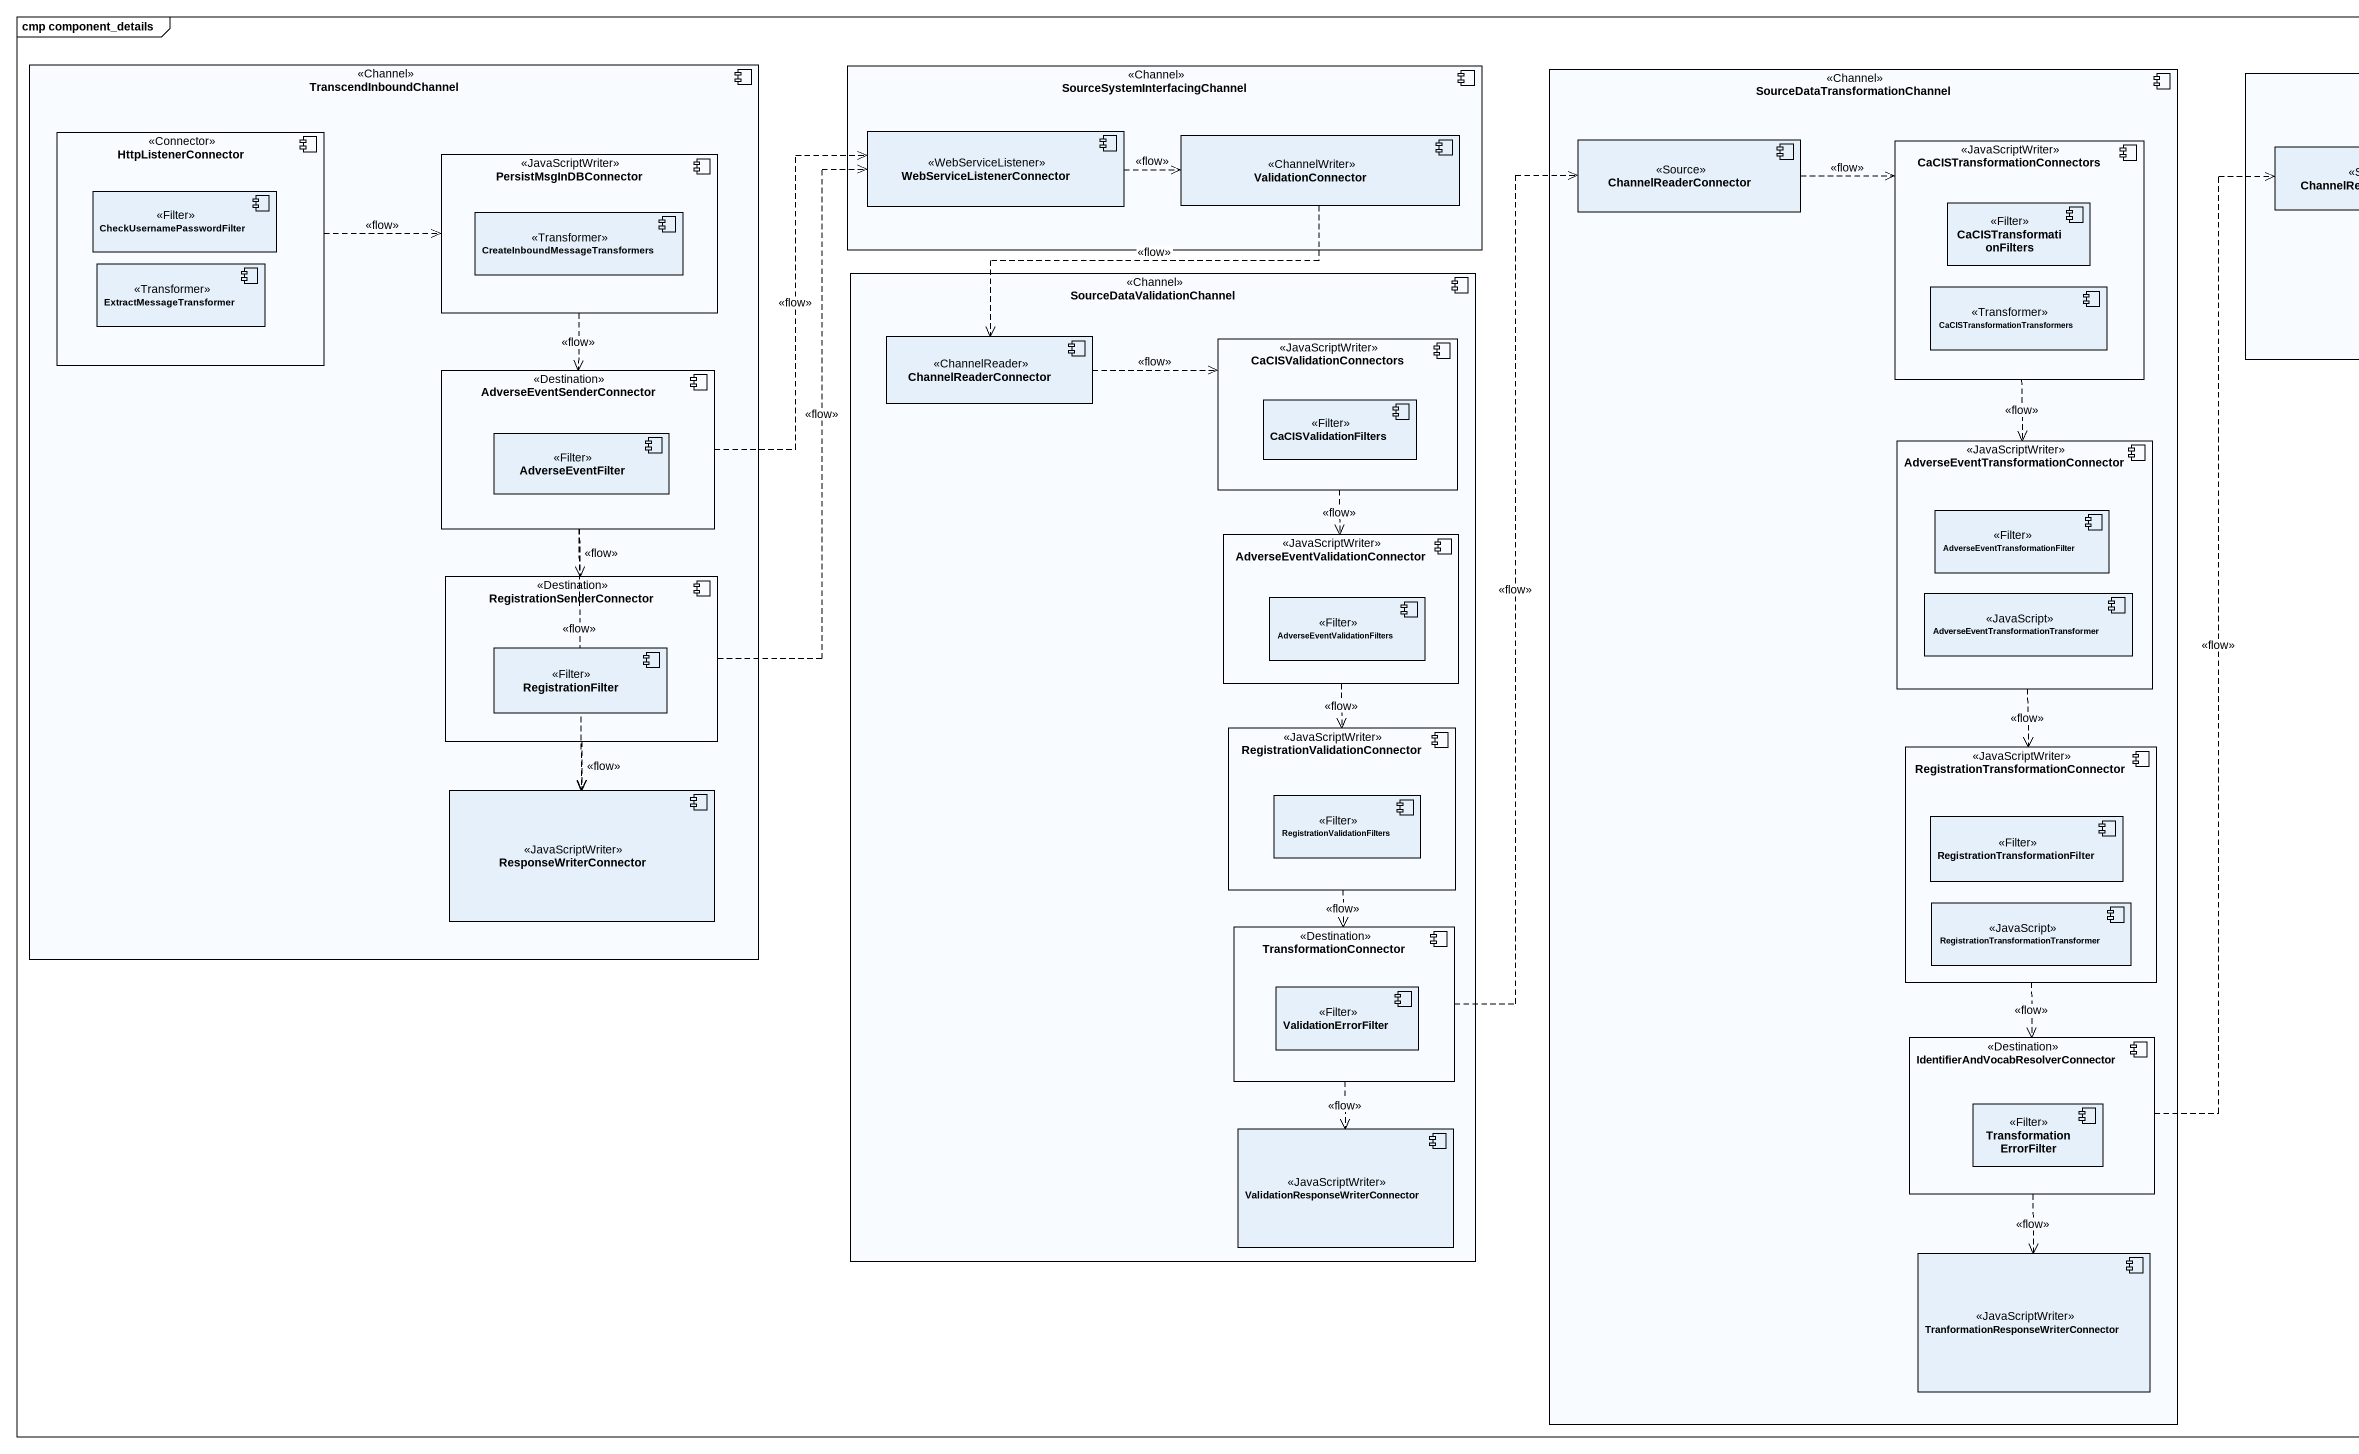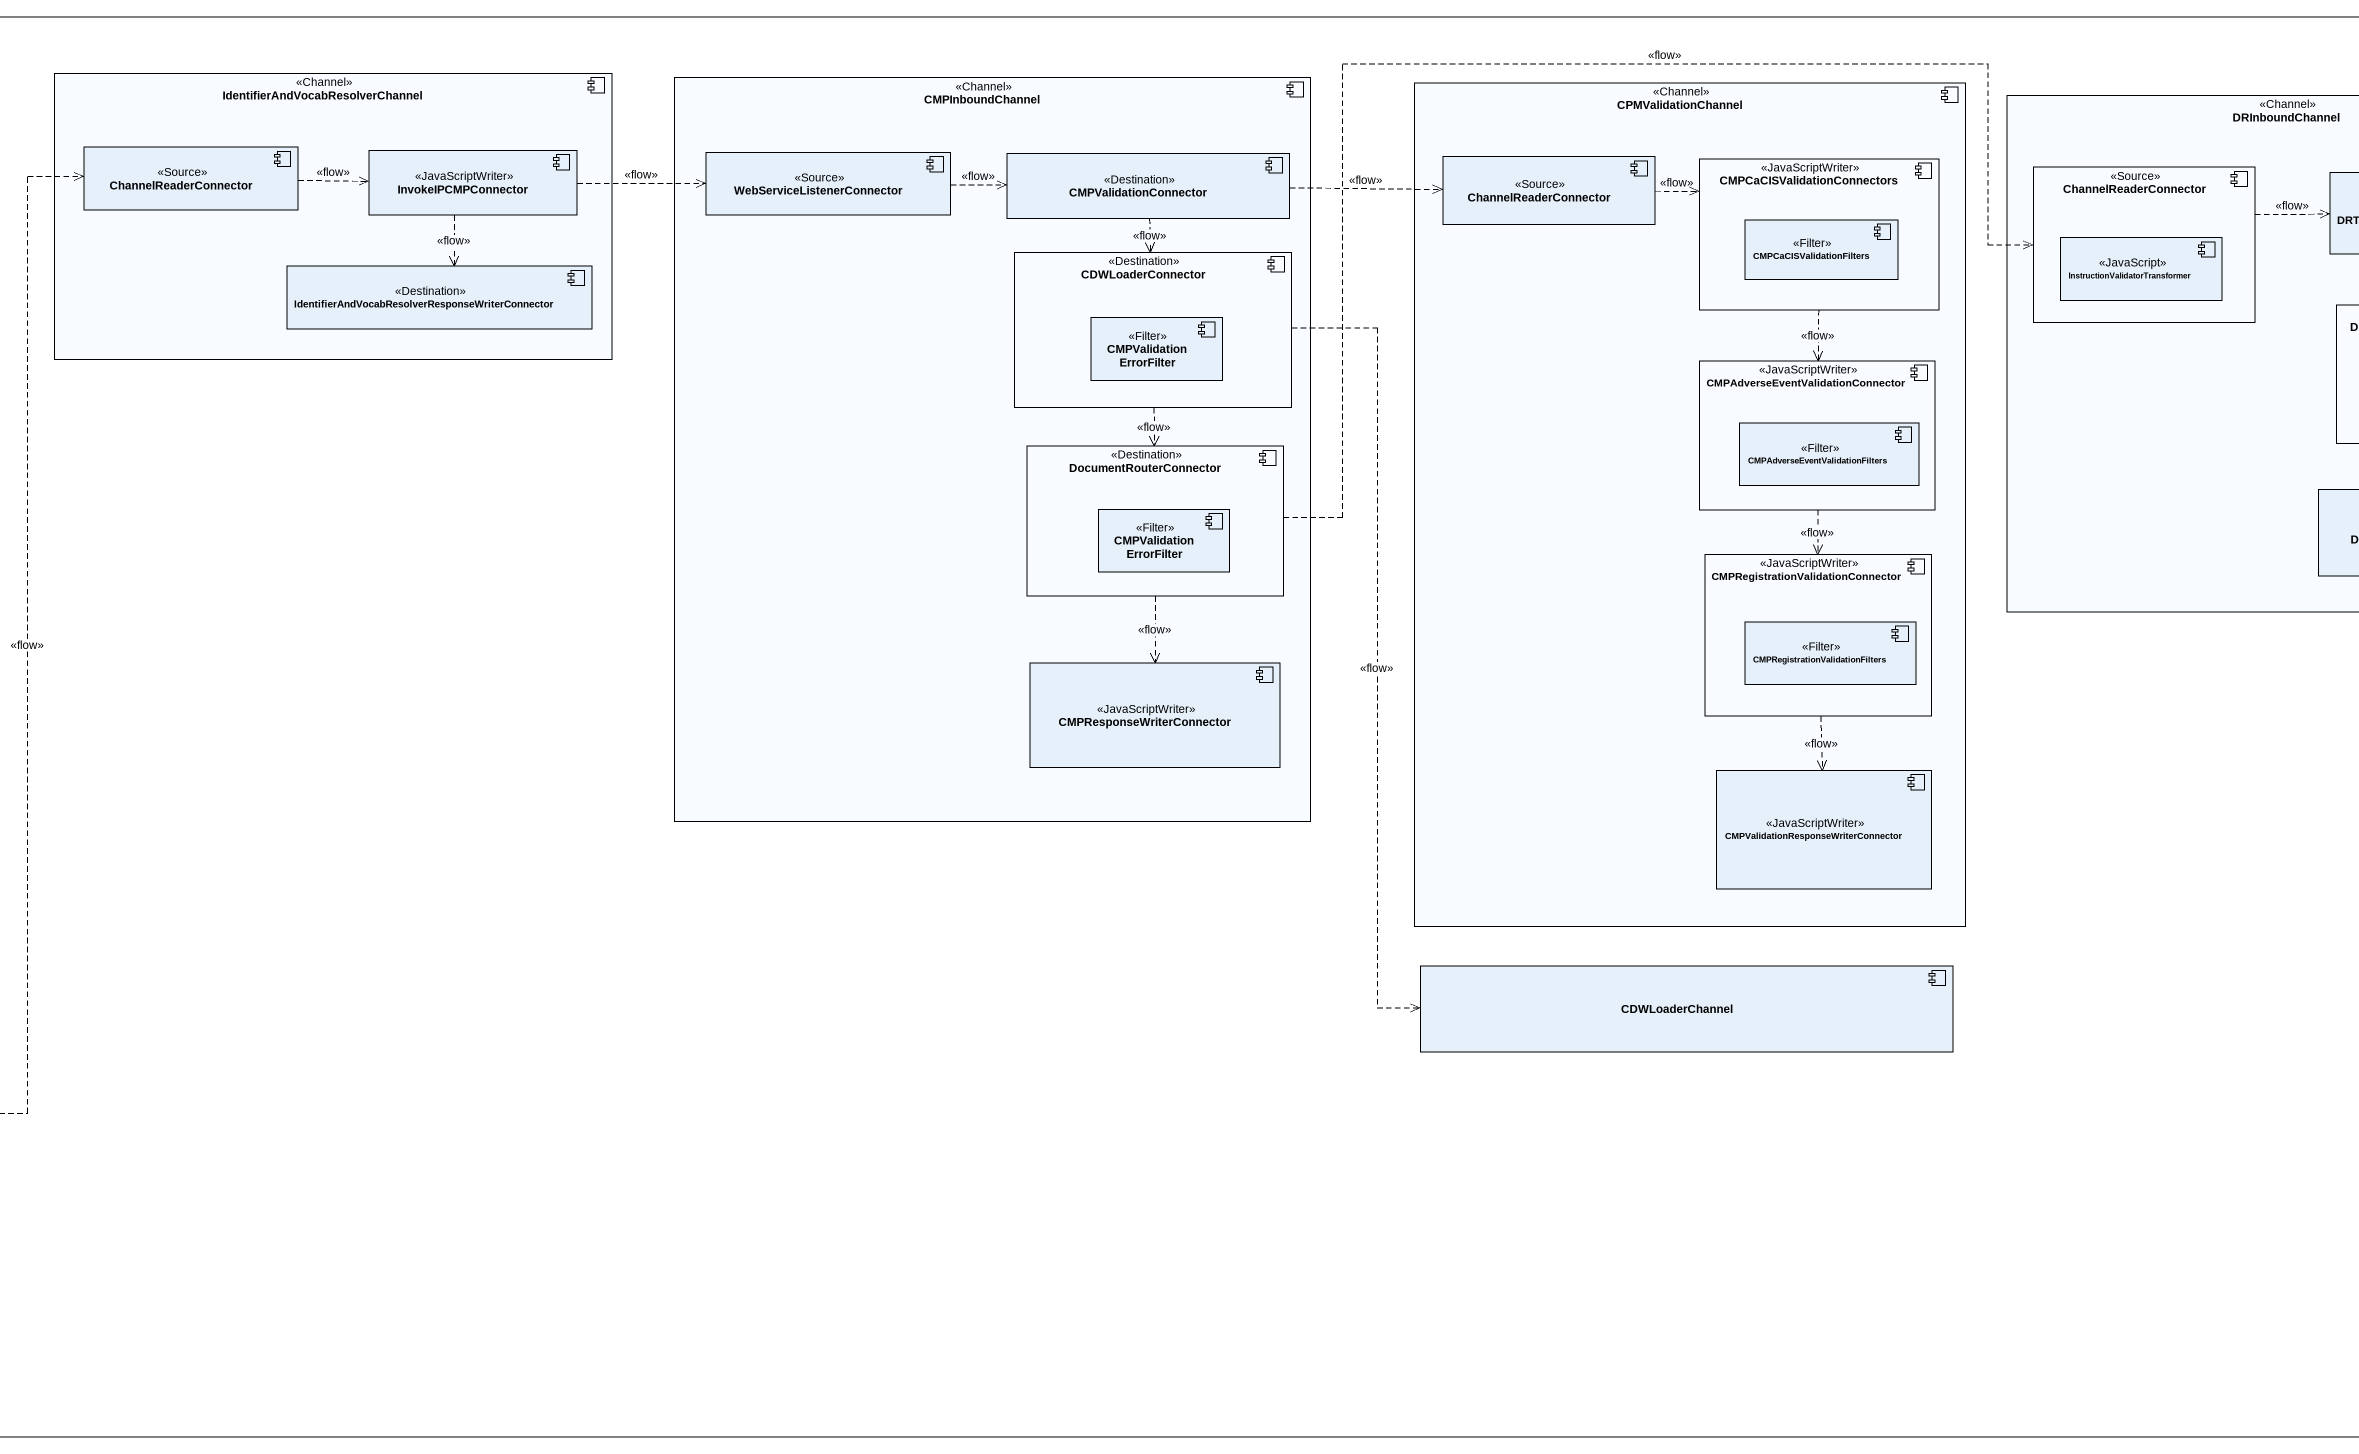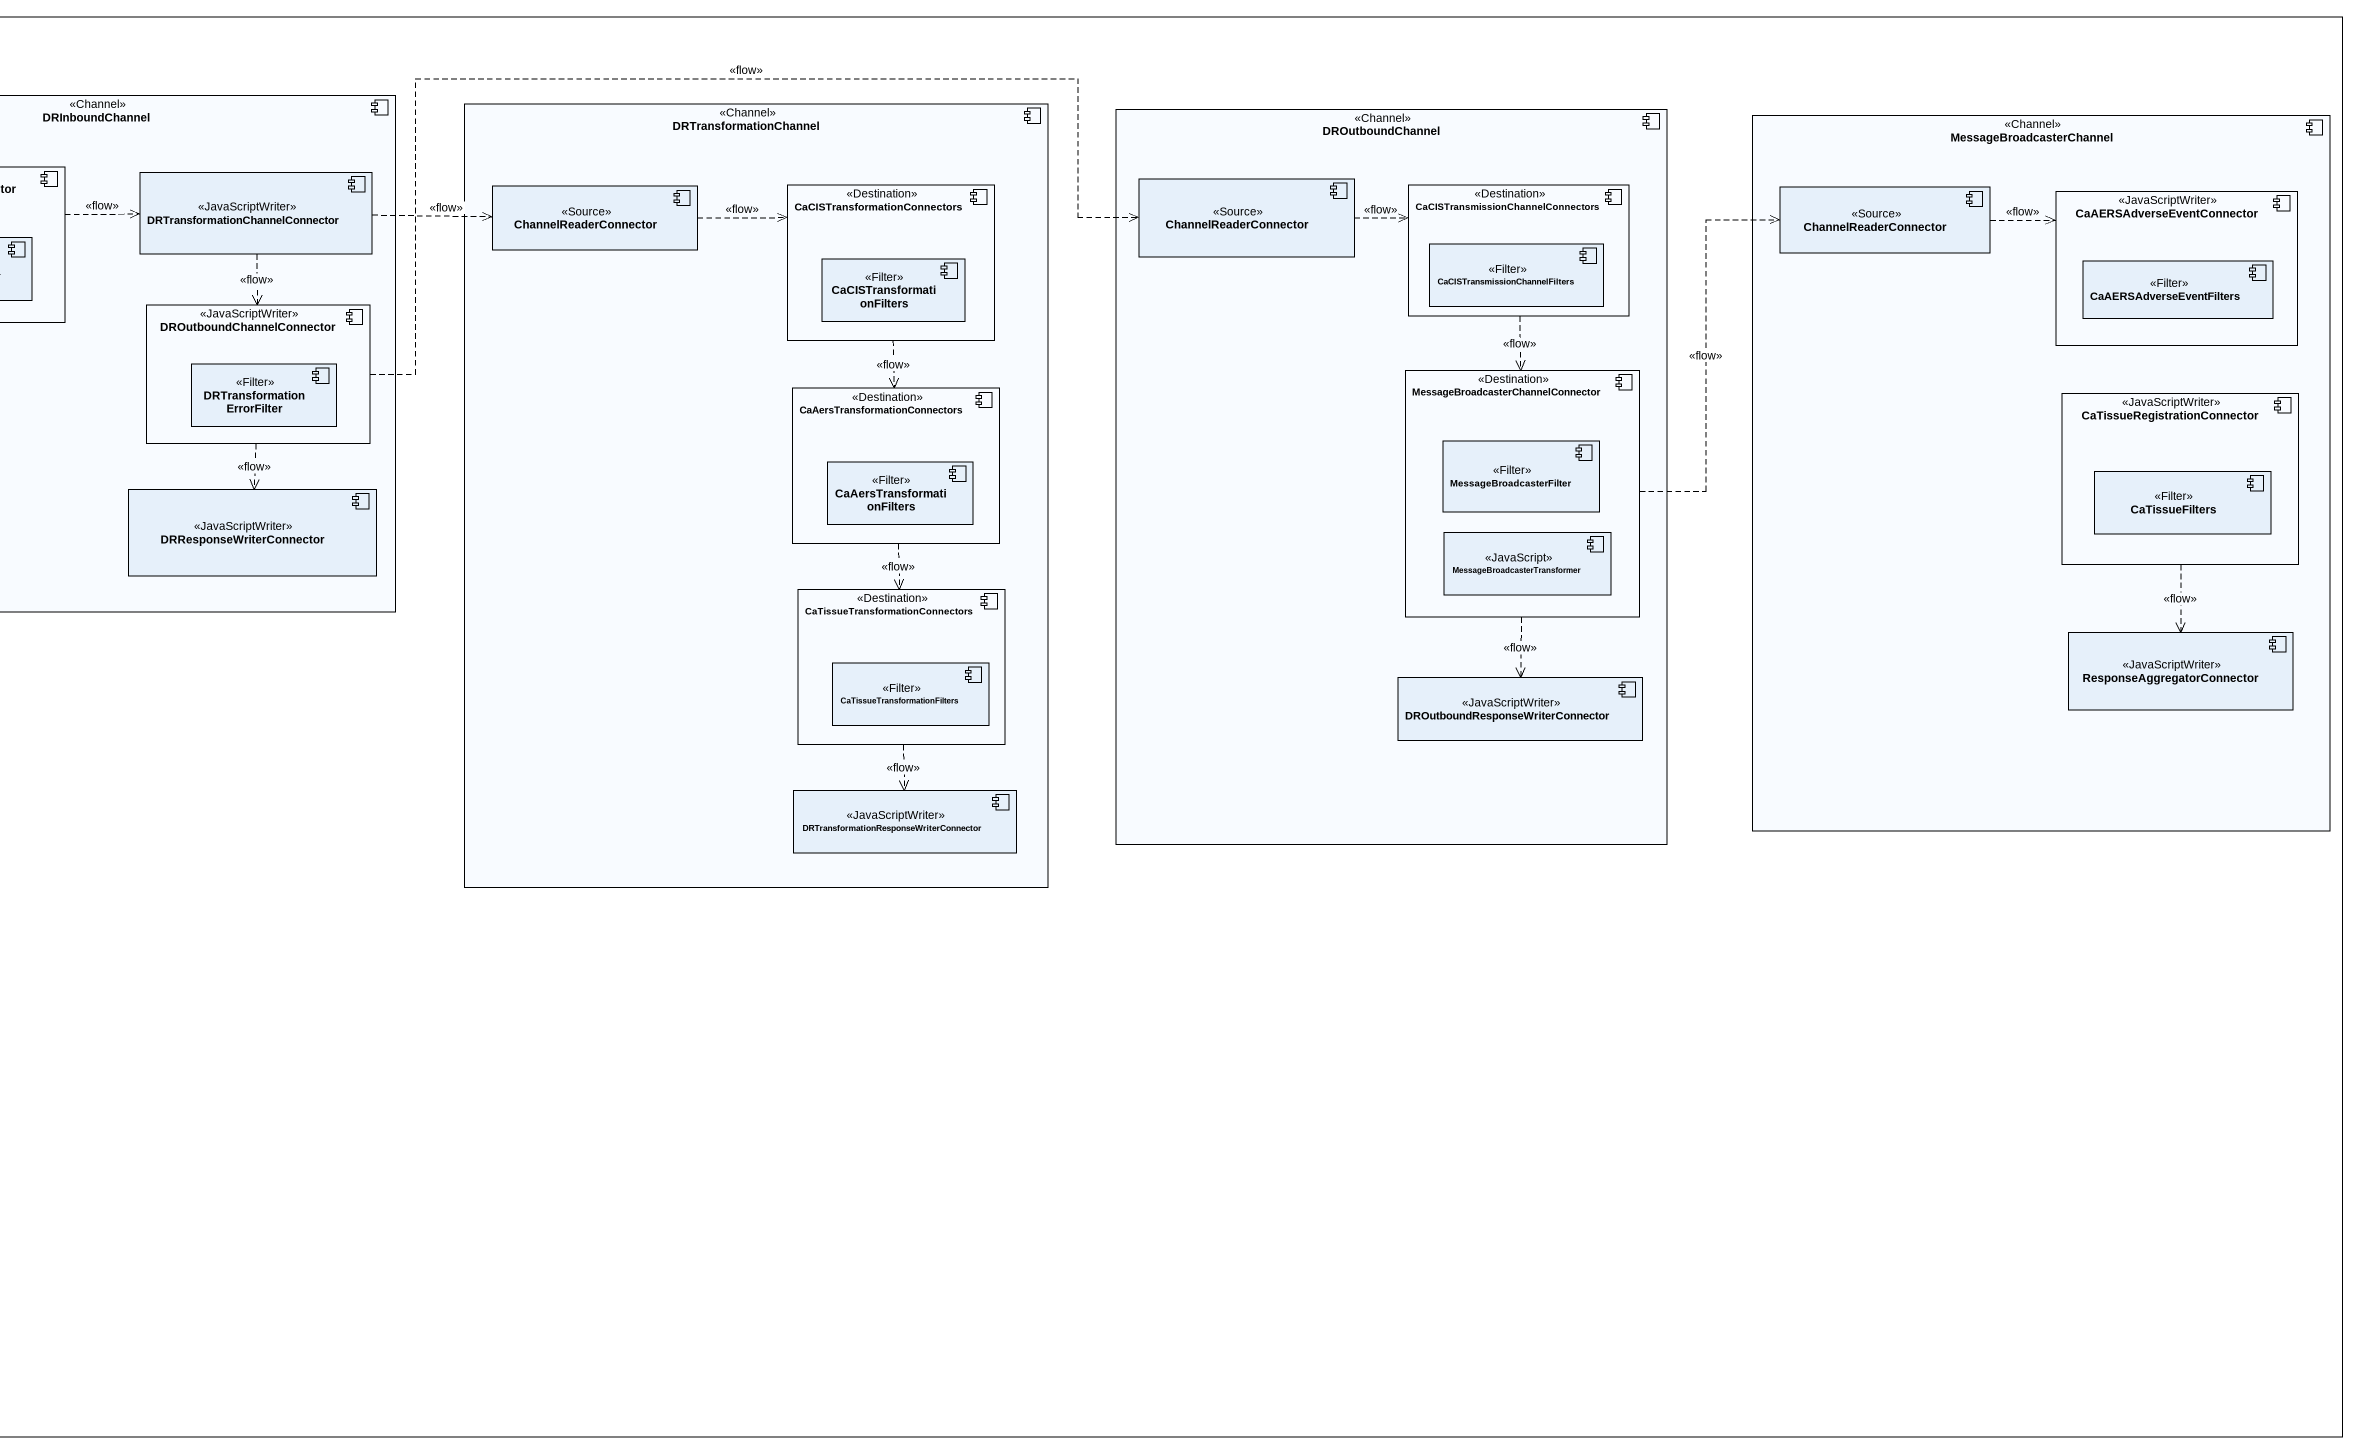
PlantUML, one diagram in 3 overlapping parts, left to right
@startuml
mainframe cmp component_details
component TranscendInboundChannel <<Channel>> {
  component HttpListenerConnector <<Connector>> {
    component CheckUsernamePasswordFilter <<Filter>>
    component ExtractMessageTransformer <<Transformer>>
  }
  component PersistMsgInDBConnector <<JavaScriptWriter>> {
    component "CreateInboundMessageTransformers" as CreateInboundMessageTransfor <<Transformer>>
  }
  component AdverseEventSenderConnector <<Destination>> {
    component AdverseEventFilter <<Filter>>
  }
  component RegistrationSenderConnector <<Destination>> {
    component RegistrationFilter <<Filter>>
  }
  component ResponseWriterConnector <<JavaScriptWriter>>
}
component "SourceSystemInterfacingChannel" as SourceSystemInterfacingChann <<Channel>> {
  component WebServiceListenerConnector <<WebServiceListener>>
  component ValidationConnector <<ChannelWriter>>
}
component "SourceDataTransformationChannel" as SourceDataTransformationChan <<Channel>> {
  component ChannelReaderConnector <<Source>>
  component "CaCISTransformationConnectors" as CaCISTransformationConnector <<JavaScriptWriter>> {
    component CaCISTransformationFilters <<Filter>>
    component "CaCISTransformationTransformers" as CaCISTransformationTransform <<Transformer>>
  }
  component "AdverseEventTransformationConnector" as AdverseEventTransformationCo <<JavaScriptWriter>> {
    component "AdverseEventTransformationFilter" as AdverseEventTransformationFi <<Filter>>
    component "AdverseEventTransformationTransformer" as AdverseEventTransformationTr <<JavaScript>>
  }
  component "RegistrationTransformationConnector" as RegistrationTransformationCo <<JavaScriptWriter>> {
    component "RegistrationTransformationFilter" as RegistrationTransformationFi <<Filter>>
    component "RegistrationTransformationTransformer" as RegistrationTransformationTr <<JavaScript>>
  }
  component "IdentifierAndVocabResolverConnector" as IdentifierAndVocabResolverCo <<Destination>> {
    component TransformationErrorFilter <<Filter>>
  }
  component "TranformationResponseWriterConnector" as TranformationResponseWriterC <<JavaScriptWriter>>
}
component "IdentifierAndVocabResolverChannel" as IdentifierAndVocabResolverCh <<Channel>> {
  component "ChannelReaderConnector" as ChannelReaderConnector_2 <<Source>>
  component InvokeIPCMPConnector <<JavaScriptWriter>>
  component "IdentifierAndVocabResolverResponseWriterConnector" as IdentifierAndVocabResolverRe <<Destination>>
}
component CMPInboundChannel <<Channel>> {
  component "WebServiceListenerConnector" as WebServiceListenerConnector_2 <<Source>>
  component CMPValidationConnector <<Destination>>
  component CDWLoaderConnector <<Destination>> {
    component CMPValidationErrorFilter <<Filter>>
  }
  component DocumentRouterConnector <<Destination>> {
    component "CMPValidationErrorFilter" as CMPValidationErrorFilter_2 <<Filter>>
  }
  component CMPResponseWriterConnector <<JavaScriptWriter>>
}
component CPMValidationChannel <<Channel>> {
  component "ChannelReaderConnector" as ChannelReaderConnector_3 <<Source>>
  component CMPCaCISValidationConnectors <<JavaScriptWriter>> {
    component CMPCaCISValidationFilters <<Filter>>
  }
  component "CMPAdverseEventValidationConnector" as CMPAdverseEventValidationCon <<JavaScriptWriter>> {
    component "CMPAdverseEventValidationFilters" as CMPAdverseEventValidationFil <<Filter>>
  }
  component "CMPRegistrationValidationConnector" as CMPRegistrationValidationCon <<JavaScriptWriter>> {
    component "CMPRegistrationValidationFilters" as CMPRegistrationValidationFil <<Filter>>
  }
  component "CMPValidationResponseWriterConnector" as CMPValidationResponseWriterC <<JavaScriptWriter>>
}
component DRInboundChannel <<Channel>> {
  component "ChannelReaderConnector" as ChannelReaderConnector_4 <<Source>> {
    component "InstructionValidatorTransformer" as InstructionValidatorTransfor <<JavaScript>>
  }
  component "DRTransformationChannelConnector" as DRTransformationChannelConne <<JavaScriptWriter>>
  component DROutboundChannelConnector <<JavaScriptWriter>> {
    component DRTransformationErrorFilter <<Filter>>
  }
  component DRResponseWriterConnector <<JavaScriptWriter>>
}
component DRTransformationChannel <<Channel>> {
  component "ChannelReaderConnector" as ChannelReaderConnector_5 <<Source>>
  component "CaCISTransformationConnectors" as CaCISTransformationConnector_2 <<Destination>> {
    component "CaCISTransformationFilters" as CaCISTransformationFilters_2 <<Filter>>
  }
  component "CaAersTransformationConnectors" as CaAersTransformationConnecto <<Destination>> {
    component CaAersTransformationFilters <<Filter>>
  }
  component "CaTissueTransformationConnectors" as CaTissueTransformationConnec <<Destination>> {
    component "CaTissueTransformationFilters" as CaTissueTransformationFilter <<Filter>>
  }
  component "DRTransformationResponseWriterConnector" as DRTransformationResponseWrit <<JavaScriptWriter>>
}
component DROutboundChannel <<Channel>> {
  component "ChannelReaderConnector" as ChannelReaderConnector_6 <<Source>>
  component "CaCISTransmissionChannelConnectors" as CaCISTransmissionChannelConn <<Destination>> {
    component "CaCISTransmissionChannelFilters" as CaCISTransmissionChannelFilt <<Filter>>
  }
  component "MessageBroadcasterChannelConnector" as MessageBroadcasterChannelCon <<Destination>> {
    component MessageBroadcasterFilter <<Filter>>
    component "MessageBroadcasterTransformer" as MessageBroadcasterTransforme <<JavaScript>>
  }
  component "DROutboundResponseWriterConnector" as DROutboundResponseWriterConn <<JavaScriptWriter>>
}
component MessageBroadcasterChannel <<Channel>> {
  component "ChannelReaderConnector" as ChannelReaderConnector_7 <<Source>>
  component CaAERSAdverseEventConnector <<JavaScriptWriter>> {
    component CaAERSAdverseEventFilters <<Filter>>
  }
  component "CaTissueRegistrationConnector" as CaTissueRegistrationConnecto <<JavaScriptWriter>> {
    component CaTissueFilters <<Filter>>
  }
  component ResponseAggregatorConnector <<JavaScriptWriter>>
}
component SourceDataValidationChannel <<Channel>> {
  component "ChannelReaderConnector" as ChannelReaderConnector_8 <<ChannelReader>>
  component CaCISValidationConnectors <<JavaScriptWriter>> {
    component CaCISValidationFilters <<Filter>>
  }
  component "AdverseEventValidationConnector" as AdverseEventValidationConnec <<JavaScriptWriter>> {
    component "AdverseEventValidationFilters" as AdverseEventValidationFilter <<Filter>>
  }
  component "RegistrationValidationConnector" as RegistrationValidationConnec <<JavaScriptWriter>> {
    component "RegistrationValidationFilters" as RegistrationValidationFilter <<Filter>>
  }
  component TransformationConnector <<Destination>> {
    component ValidationErrorFilter <<Filter>>
  }
  component "ValidationResponseWriterConnector" as ValidationResponseWriterConn <<JavaScriptWriter>>
}
component CDWLoaderChannel
HttpListenerConnector .right.> PersistMsgInDBConnector : <<flow>>
PersistMsgInDBConnector ..> AdverseEventSenderConnector : <<flow>>
WebServiceListenerConnector .right.> ValidationConnector : <<flow>>
ValidationConnector ..> ChannelReaderConnector_8 : <<flow>>
ChannelReaderConnector .right.> CaCISTransformationConnector : <<flow>>
CaCISTransformationConnector ..> AdverseEventTransformationCo : <<flow>>
ChannelReaderConnector_2 .right.> InvokeIPCMPConnector : <<flow>>
InvokeIPCMPConnector .right.> WebServiceListenerConnector_2 : <<flow>>
InvokeIPCMPConnector ..> IdentifierAndVocabResolverRe : <<flow>>
WebServiceListenerConnector_2 .right.> CMPValidationConnector : <<flow>>
CMPValidationConnector .right.> ChannelReaderConnector_3 : <<flow>>
CMPValidationConnector ..> CDWLoaderConnector : <<flow>>
ChannelReaderConnector_3 .right.> CMPCaCISValidationConnectors : <<flow>>
CMPCaCISValidationConnectors ..> CMPAdverseEventValidationCon : <<flow>>
ChannelReaderConnector_4 .right.> DRTransformationChannelConne : <<flow>>
DRTransformationChannelConne .right.> ChannelReaderConnector_5 : <<flow>>
DRTransformationChannelConne ..> DROutboundChannelConnector : <<flow>>
ChannelReaderConnector_5 .right.> CaCISTransformationConnector_2 : <<flow>>
CaCISTransformationConnector_2 ..> CaAersTransformationConnecto : <<flow>>
ChannelReaderConnector_6 .right.> CaCISTransmissionChannelConn : <<flow>>
CaCISTransmissionChannelConn ..> MessageBroadcasterChannelCon : <<flow>>
ChannelReaderConnector_7 .right.> CaAERSAdverseEventConnector : <<flow>>
CDWLoaderConnector ..> DocumentRouterConnector : <<flow>>
CDWLoaderConnector ..> CDWLoaderChannel : <<flow>>
ChannelReaderConnector_8 .right.> CaCISValidationConnectors : <<flow>>
CaCISValidationConnectors ..> AdverseEventValidationConnec : <<flow>>
DROutboundChannelConnector .right.> ChannelReaderConnector_6 : <<flow>>
DROutboundChannelConnector ..> DRResponseWriterConnector : <<flow>>
AdverseEventSenderConnector .up.> WebServiceListenerConnector : <<flow>>
AdverseEventSenderConnector ..> RegistrationSenderConnector : <<flow>>
AdverseEventSenderConnector ..> ResponseWriterConnector : <<flow>>
CMPAdverseEventValidationCon ..> CMPRegistrationValidationCon : <<flow>>
CaAersTransformationConnecto ..> CaTissueTransformationConnec : <<flow>>
MessageBroadcasterChannelCon .up.> ChannelReaderConnector_7 : <<flow>>
MessageBroadcasterChannelCon ..> DROutboundResponseWriterConn : <<flow>>
CaTissueRegistrationConnecto ..> ResponseAggregatorConnector : <<flow>>
AdverseEventTransformationCo ..> RegistrationTransformationCo : <<flow>>
DocumentRouterConnector .right.> ChannelReaderConnector_4 : <<flow>>
DocumentRouterConnector ..> CMPResponseWriterConnector : <<flow>>
AdverseEventValidationConnec ..> RegistrationValidationConnec : <<flow>>
RegistrationSenderConnector .up.> WebServiceListenerConnector : <<flow>>
RegistrationSenderConnector ..> ResponseWriterConnector : <<flow>>
CMPRegistrationValidationCon ..> CMPValidationResponseWriterC : <<flow>>
CaTissueTransformationConnec ..> DRTransformationResponseWrit : <<flow>>
RegistrationValidationConnec ..> TransformationConnector : <<flow>>
RegistrationTransformationCo ..> IdentifierAndVocabResolverCo : <<flow>>
TransformationConnector .up.> ChannelReaderConnector : <<flow>>
TransformationConnector ..> ValidationResponseWriterConn : <<flow>>
IdentifierAndVocabResolverCo .up.> ChannelReaderConnector_2 : <<flow>>
IdentifierAndVocabResolverCo ..> TranformationResponseWriterC : <<flow>>
@enduml
